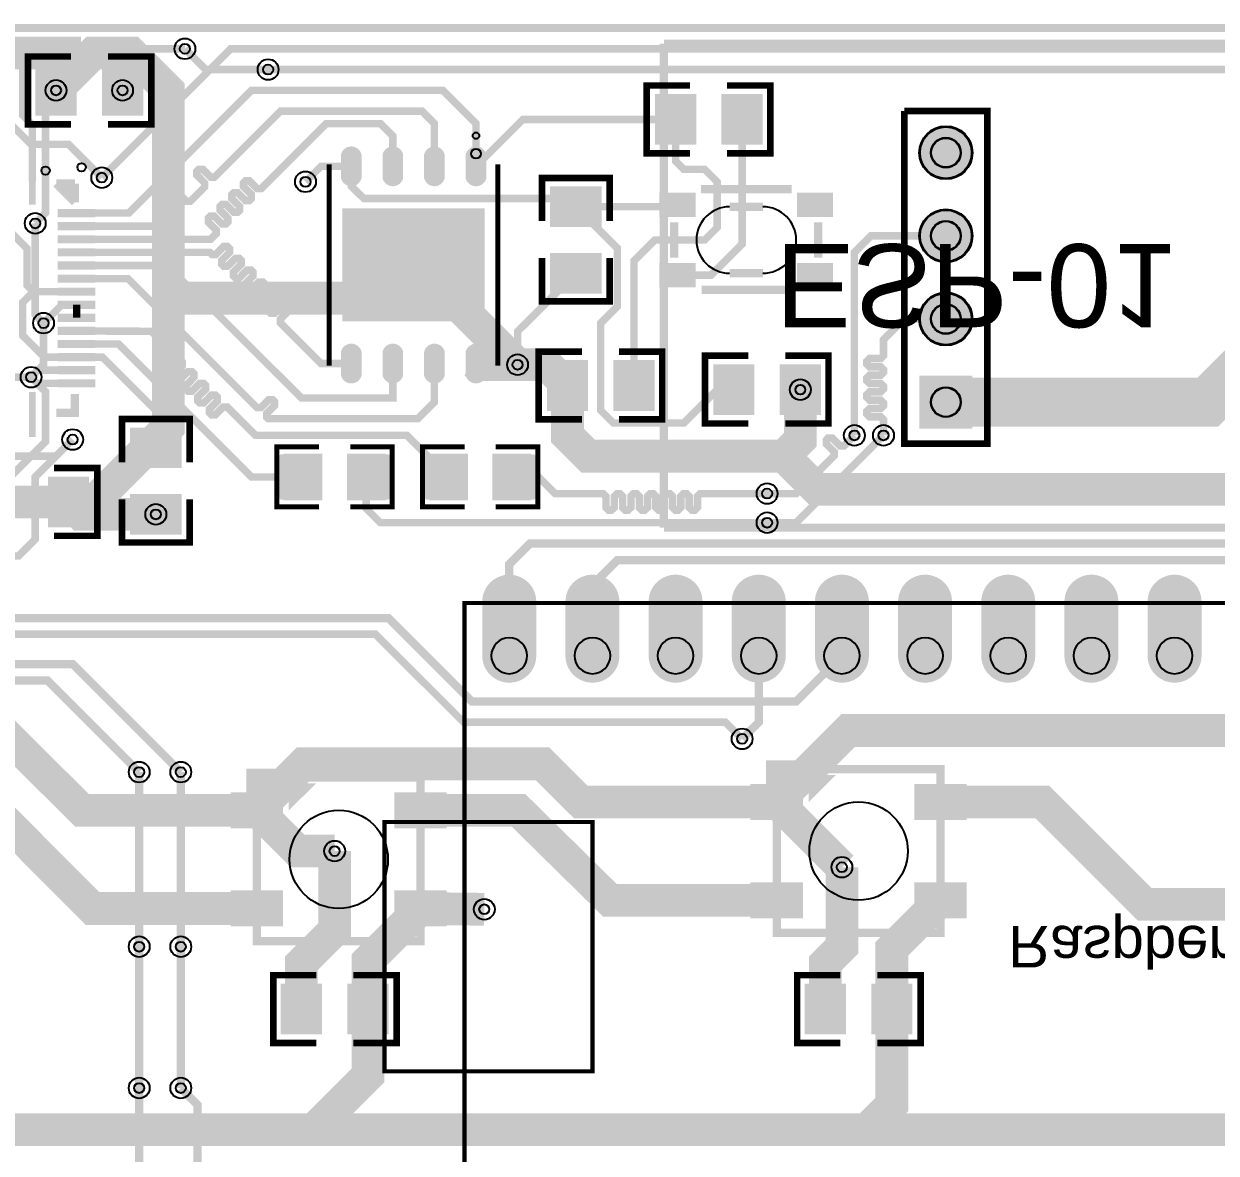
# Model space of a CAD drawing. Extents: x -5 to 8273, y -8273 to 5.
# Drawn here: x 4391 to 5825, y -1353 to 5 of the extents above; entities that cross this region are included whole.
import ezdxf

# ---------------------------------------------------------------- set-up
doc = ezdxf.new("R2010")
doc.units = 9
for name, color, linetype, true_color in [('BoardOutLine', 7, 'Continuous', 0xff00ff), ('BottomLayer', 7, 'Continuous', 0x0000ff), ('BottomSilkLayer', 7, 'Continuous', 0x66cc33), ('BottomSolderMaskLayer', 7, 'Continuous', 0xaa00ff), ('Document', 7, 'Continuous', 0xffffff), ('Hole', 7, 'Continuous', 0x222222), ('Multi-Layer', 7, 'Continuous', 0xc0c0c0), ('TopLayer', 7, 'Continuous', 0xff0000), ('TopPasteMaskLayer', 7, 'Continuous', 0x808080), ('TopSilkLayer', 7, 'Continuous', 0xffcc00), ('TopSolderMaskLayer', 7, 'Continuous', 0x800080)]:
    doc.layers.add(name, color=color, linetype=linetype, true_color=true_color)
doc.styles.get("Standard").update_dxf_attribs({"font": 'arial.ttf'})

msp = doc.modelspace()

# ---------------------------------------------------------------- hatches: boundary and pattern name
at = {"layer": 'BottomSolderMaskLayer'}
for points in [[(5468, -150, 1), (5532, -150, 1)], [(5468, -250, 1), (5532, -250, 1)], [(5468, -350, 1), (5532, -350, 1)], [(5468, -482), (5468, -418), (5532, -418), (5532, -482)]]:
    msp.add_hatch(color=256, dxfattribs=at).paths.add_polyline_path(points)
at = {"layer": 'Multi-Layer'}
for points in [[(5469, -150, 1), (5531, -150, 1)], [(5469, -250, 1), (5531, -250, 1)], [(5469, -350, 1), (5531, -350, 1)], [(5469, -481), (5469, -419), (5531, -419), (5531, -481)], [(4942.5, -755), (4942.8, -759.1), (4943.5, -763.1), (4944.8, -767), (4946.5, -770.7), (4948.7, -774.1), (4951.3, -777.2), (4954.3, -780), (4957.6, -782.4), (4961.2, -784.4), (4965, -785.9), (4968.9, -786.9), (4973, -787.4), (4977, -787.4), (4981.1, -786.9), (4985, -785.9), (4988.8, -784.4), (4992.4, -782.4), (4995.7, -780), (4998.7, -777.2), (5001.3, -774.1), (5003.5, -770.7), (5005.2, -767), (5006.5, -763.1), (5007.2, -759.1), (5007.5, -755), (5007.5, -690), (5007.2, -686), (5006.5, -682), (5005.2, -678.1), (5003.5, -674.4), (5001.3, -670.9), (4998.7, -667.8), (4995.7, -665), (4992.4, -662.6), (4988.8, -660.7), (4985, -659.2), (4981.1, -658.1), (4977, -657.6), (4973, -657.6), (4968.9, -658.1), (4965, -659.2), (4961.2, -660.7), (4957.6, -662.6), (4954.3, -665), (4951.3, -667.8), (4948.7, -670.9), (4946.5, -674.4), (4944.8, -678.1), (4943.5, -682), (4942.8, -686), (4942.5, -690)], [(5042.5, -755), (5042.8, -759.1), (5043.5, -763.1), (5044.8, -767), (5046.5, -770.7), (5048.7, -774.1), (5051.3, -777.2), (5054.3, -780), (5057.6, -782.4), (5061.2, -784.4), (5065, -785.9), (5068.9, -786.9), (5073, -787.4), (5077, -787.4), (5081.1, -786.9), (5085, -785.9), (5088.8, -784.4), (5092.4, -782.4), (5095.7, -780), (5098.7, -777.2), (5101.3, -774.1), (5103.5, -770.7), (5105.2, -767), (5106.5, -763.1), (5107.2, -759.1), (5107.5, -755), (5107.5, -690), (5107.2, -686), (5106.5, -682), (5105.2, -678.1), (5103.5, -674.4), (5101.3, -670.9), (5098.7, -667.8), (5095.7, -665), (5092.4, -662.6), (5088.8, -660.7), (5085, -659.2), (5081.1, -658.1), (5077, -657.6), (5073, -657.6), (5068.9, -658.1), (5065, -659.2), (5061.2, -660.7), (5057.6, -662.6), (5054.3, -665), (5051.3, -667.8), (5048.7, -670.9), (5046.5, -674.4), (5044.8, -678.1), (5043.5, -682), (5042.8, -686), (5042.5, -690)], [(5142.5, -755), (5142.8, -759.1), (5143.5, -763.1), (5144.8, -767), (5146.5, -770.7), (5148.7, -774.1), (5151.3, -777.2), (5154.3, -780), (5157.6, -782.4), (5161.2, -784.4), (5165, -785.9), (5168.9, -786.9), (5173, -787.4), (5177, -787.4), (5181.1, -786.9), (5185, -785.9), (5188.8, -784.4), (5192.4, -782.4), (5195.7, -780), (5198.7, -777.2), (5201.3, -774.1), (5203.5, -770.7), (5205.2, -767), (5206.5, -763.1), (5207.2, -759.1), (5207.5, -755), (5207.5, -690), (5207.2, -686), (5206.5, -682), (5205.2, -678.1), (5203.5, -674.4), (5201.3, -670.9), (5198.7, -667.8), (5195.7, -665), (5192.4, -662.6), (5188.8, -660.7), (5185, -659.2), (5181.1, -658.1), (5177, -657.6), (5173, -657.6), (5168.9, -658.1), (5165, -659.2), (5161.2, -660.7), (5157.6, -662.6), (5154.3, -665), (5151.3, -667.8), (5148.7, -670.9), (5146.5, -674.4), (5144.8, -678.1), (5143.5, -682), (5142.8, -686), (5142.5, -690)], [(5242.5, -755), (5242.8, -759.1), (5243.5, -763.1), (5244.8, -767), (5246.5, -770.7), (5248.7, -774.1), (5251.3, -777.2), (5254.3, -780), (5257.6, -782.4), (5261.2, -784.4), (5265, -785.9), (5268.9, -786.9), (5273, -787.4), (5277, -787.4), (5281.1, -786.9), (5285, -785.9), (5288.8, -784.4), (5292.4, -782.4), (5295.7, -780), (5298.7, -777.2), (5301.3, -774.1), (5303.5, -770.7), (5305.2, -767), (5306.5, -763.1), (5307.2, -759.1), (5307.5, -755), (5307.5, -690), (5307.2, -686), (5306.5, -682), (5305.2, -678.1), (5303.5, -674.4), (5301.3, -670.9), (5298.7, -667.8), (5295.7, -665), (5292.4, -662.6), (5288.8, -660.7), (5285, -659.2), (5281.1, -658.1), (5277, -657.6), (5273, -657.6), (5268.9, -658.1), (5265, -659.2), (5261.2, -660.7), (5257.6, -662.6), (5254.3, -665), (5251.3, -667.8), (5248.7, -670.9), (5246.5, -674.4), (5244.8, -678.1), (5243.5, -682), (5242.8, -686), (5242.5, -690)], [(5342.5, -755), (5342.8, -759.1), (5343.5, -763.1), (5344.8, -767), (5346.5, -770.7), (5348.7, -774.1), (5351.3, -777.2), (5354.3, -780), (5357.6, -782.4), (5361.2, -784.4), (5365, -785.9), (5368.9, -786.9), (5373, -787.4), (5377, -787.4), (5381.1, -786.9), (5385, -785.9), (5388.8, -784.4), (5392.4, -782.4), (5395.7, -780), (5398.7, -777.2), (5401.3, -774.1), (5403.5, -770.7), (5405.2, -767), (5406.5, -763.1), (5407.2, -759.1), (5407.5, -755), (5407.5, -690), (5407.2, -686), (5406.5, -682), (5405.2, -678.1), (5403.5, -674.4), (5401.3, -670.9), (5398.7, -667.8), (5395.7, -665), (5392.4, -662.6), (5388.8, -660.7), (5385, -659.2), (5381.1, -658.1), (5377, -657.6), (5373, -657.6), (5368.9, -658.1), (5365, -659.2), (5361.2, -660.7), (5357.6, -662.6), (5354.3, -665), (5351.3, -667.8), (5348.7, -670.9), (5346.5, -674.4), (5344.8, -678.1), (5343.5, -682), (5342.8, -686), (5342.5, -690)], [(5442.5, -755), (5442.8, -759.1), (5443.5, -763.1), (5444.8, -767), (5446.5, -770.7), (5448.7, -774.1), (5451.3, -777.2), (5454.3, -780), (5457.6, -782.4), (5461.2, -784.4), (5465, -785.9), (5468.9, -786.9), (5473, -787.4), (5477, -787.4), (5481.1, -786.9), (5485, -785.9), (5488.8, -784.4), (5492.4, -782.4), (5495.7, -780), (5498.7, -777.2), (5501.3, -774.1), (5503.5, -770.7), (5505.2, -767), (5506.5, -763.1), (5507.2, -759.1), (5507.5, -755), (5507.5, -690), (5507.2, -686), (5506.5, -682), (5505.2, -678.1), (5503.5, -674.4), (5501.3, -670.9), (5498.7, -667.8), (5495.7, -665), (5492.4, -662.6), (5488.8, -660.7), (5485, -659.2), (5481.1, -658.1), (5477, -657.6), (5473, -657.6), (5468.9, -658.1), (5465, -659.2), (5461.2, -660.7), (5457.6, -662.6), (5454.3, -665), (5451.3, -667.8), (5448.7, -670.9), (5446.5, -674.4), (5444.8, -678.1), (5443.5, -682), (5442.8, -686), (5442.5, -690)], [(5542.5, -755), (5542.8, -759.1), (5543.5, -763.1), (5544.8, -767), (5546.5, -770.7), (5548.7, -774.1), (5551.3, -777.2), (5554.3, -780), (5557.6, -782.4), (5561.2, -784.4), (5565, -785.9), (5568.9, -786.9), (5573, -787.4), (5577, -787.4), (5581.1, -786.9), (5585, -785.9), (5588.8, -784.4), (5592.4, -782.4), (5595.7, -780), (5598.7, -777.2), (5601.3, -774.1), (5603.5, -770.7), (5605.2, -767), (5606.5, -763.1), (5607.2, -759.1), (5607.5, -755), (5607.5, -690), (5607.2, -686), (5606.5, -682), (5605.2, -678.1), (5603.5, -674.4), (5601.3, -670.9), (5598.7, -667.8), (5595.7, -665), (5592.4, -662.6), (5588.8, -660.7), (5585, -659.2), (5581.1, -658.1), (5577, -657.6), (5573, -657.6), (5568.9, -658.1), (5565, -659.2), (5561.2, -660.7), (5557.6, -662.6), (5554.3, -665), (5551.3, -667.8), (5548.7, -670.9), (5546.5, -674.4), (5544.8, -678.1), (5543.5, -682), (5542.8, -686), (5542.5, -690)], [(5642.5, -755), (5642.8, -759.1), (5643.5, -763.1), (5644.8, -767), (5646.5, -770.7), (5648.7, -774.1), (5651.3, -777.2), (5654.3, -780), (5657.6, -782.4), (5661.2, -784.4), (5665, -785.9), (5668.9, -786.9), (5673, -787.4), (5677, -787.4), (5681.1, -786.9), (5685, -785.9), (5688.8, -784.4), (5692.4, -782.4), (5695.7, -780), (5698.7, -777.2), (5701.3, -774.1), (5703.5, -770.7), (5705.2, -767), (5706.5, -763.1), (5707.2, -759.1), (5707.5, -755), (5707.5, -690), (5707.2, -686), (5706.5, -682), (5705.2, -678.1), (5703.5, -674.4), (5701.3, -670.9), (5698.7, -667.8), (5695.7, -665), (5692.4, -662.6), (5688.8, -660.7), (5685, -659.2), (5681.1, -658.1), (5677, -657.6), (5673, -657.6), (5668.9, -658.1), (5665, -659.2), (5661.2, -660.7), (5657.6, -662.6), (5654.3, -665), (5651.3, -667.8), (5648.7, -670.9), (5646.5, -674.4), (5644.8, -678.1), (5643.5, -682), (5642.8, -686), (5642.5, -690)], [(5742.5, -755), (5742.8, -759.1), (5743.5, -763.1), (5744.8, -767), (5746.5, -770.7), (5748.7, -774.1), (5751.3, -777.2), (5754.3, -780), (5757.6, -782.4), (5761.2, -784.4), (5765, -785.9), (5768.9, -786.9), (5773, -787.4), (5777, -787.4), (5781.1, -786.9), (5785, -785.9), (5788.8, -784.4), (5792.4, -782.4), (5795.7, -780), (5798.7, -777.2), (5801.3, -774.1), (5803.5, -770.7), (5805.2, -767), (5806.5, -763.1), (5807.2, -759.1), (5807.5, -755), (5807.5, -690), (5807.2, -686), (5806.5, -682), (5805.2, -678.1), (5803.5, -674.4), (5801.3, -670.9), (5798.7, -667.8), (5795.7, -665), (5792.4, -662.6), (5788.8, -660.7), (5785, -659.2), (5781.1, -658.1), (5777, -657.6), (5773, -657.6), (5768.9, -658.1), (5765, -659.2), (5761.2, -660.7), (5757.6, -662.6), (5754.3, -665), (5751.3, -667.8), (5748.7, -670.9), (5746.5, -674.4), (5744.8, -678.1), (5743.5, -682), (5742.8, -686), (5742.5, -690)]]:
    msp.add_hatch(color=256, dxfattribs=at).paths.add_polyline_path(points)
at = {"layer": 'TopLayer'}
for points in [[(4452.8, -103.5), (4407.2, -103.5), (4407.2, -46.5), (4452.8, -46.5)], [(4532.8, -103.5), (4487.2, -103.5), (4487.2, -46.5), (4532.8, -46.5)], [(5152.2, -81.5), (5197.8, -81.5), (5197.8, -138.5), (5152.2, -138.5)], [(5232.2, -81.5), (5277.8, -81.5), (5277.8, -138.5), (5232.2, -138.5)], [(4796.4, -180.1, -0.785398), (4773.6, -180.1), (4773.6, -152.7, -0.785398), (4796.4, -152.7)], [(4846.4, -180.1, -0.785398), (4823.6, -180.1), (4823.6, -152.7, -0.785398), (4846.4, -152.7)], [(4896.4, -180.1, -0.785398), (4873.6, -180.1), (4873.6, -152.7, -0.785398), (4896.4, -152.7)], [(4946.4, -180.1, -0.785398), (4923.6, -180.1), (4923.6, -152.7, -0.785398), (4946.4, -152.7)], [(4405.6, -163.6), (4405.6, -206.9), (4397.7, -206.9), (4397.7, -163.6)], [(4421.3, -163.6), (4421.3, -206.9), (4413.4, -206.9), (4413.4, -163.6)], [(5083.5, -192.2), (5083.5, -237.8), (5026.5, -237.8), (5026.5, -192.2)], [(5198, -226.5), (5156.7, -226.5), (5156.7, -198.9), (5198, -198.9)], [(5363.3, -226.5), (5322, -226.5), (5322, -198.9), (5363.3, -198.9)], [(4476.4, -226.6), (4433.1, -226.6), (4433.1, -218.7), (4476.4, -218.7)], [(4944.6, -218.1), (4944.6, -351.9), (4775.4, -351.9), (4775.4, -218.1)], [(4476.4, -242.3), (4433.1, -242.3), (4433.1, -234.4), (4476.4, -234.4)], [(4476.4, -258.1), (4433.1, -258.1), (4433.1, -250.2), (4476.4, -250.2)], [(4476.4, -273.8), (4433.1, -273.8), (4433.1, -265.9), (4476.4, -265.9)], [(5083.5, -272.2), (5083.5, -317.8), (5026.5, -317.8), (5026.5, -272.2)], [(4476.4, -289.6), (4433.1, -289.6), (4433.1, -281.7), (4476.4, -281.7)], [(5198, -311.1), (5156.7, -311.1), (5156.7, -283.5), (5198, -283.5)], [(5363.3, -311.1), (5322, -311.1), (5322, -283.5), (5363.3, -283.5)], [(4476.4, -305.3), (4433.1, -305.3), (4433.1, -297.4), (4476.4, -297.4)], [(4476.4, -321.1), (4433.1, -321.1), (4433.1, -313.2), (4476.4, -313.2)], [(4476.4, -336.8), (4433.1, -336.8), (4433.1, -328.9), (4476.4, -328.9)], [(4476.4, -352.6), (4433.1, -352.6), (4433.1, -344.7), (4476.4, -344.7)], [(4476.4, -368.3), (4433.1, -368.3), (4433.1, -360.4), (4476.4, -360.4)], [(4476.4, -384.1), (4433.1, -384.1), (4433.1, -376.2), (4476.4, -376.2)], [(4796.4, -417.3, -0.785398), (4773.6, -417.3), (4773.6, -389.9, -0.785398), (4796.4, -389.9)], [(4846.4, -417.3, -0.785398), (4823.6, -417.3), (4823.6, -389.9, -0.785398), (4846.4, -389.9)], [(4896.4, -417.3, -0.785398), (4873.6, -417.3), (4873.6, -389.9, -0.785398), (4896.4, -389.9)], [(4946.4, -417.3, -0.785398), (4923.6, -417.3), (4923.6, -389.9, -0.785398), (4946.4, -389.9)], [(4476.4, -399.8), (4433.1, -399.8), (4433.1, -391.9), (4476.4, -391.9)], [(4476.4, -415.5), (4433.1, -415.5), (4433.1, -407.7), (4476.4, -407.7)], [(5022.2, -401.5), (5067.8, -401.5), (5067.8, -458.5), (5022.2, -458.5)], [(5102.2, -401.5), (5147.8, -401.5), (5147.8, -458.5), (5102.2, -458.5)], [(5222.2, -406.5), (5267.8, -406.5), (5267.8, -463.5), (5222.2, -463.5)], [(5302.2, -406.5), (5347.8, -406.5), (5347.8, -463.5), (5302.2, -463.5)], [(4476.4, -431.3), (4433.1, -431.3), (4433.1, -423.4), (4476.4, -423.4)], [(4397.7, -486.4), (4397.7, -443.1), (4405.6, -443.1), (4405.6, -486.4)], [(4413.4, -486.4), (4413.4, -443.1), (4421.3, -443.1), (4421.3, -486.4)], [(4578.5, -482.2), (4578.5, -527.8), (4521.5, -527.8), (4521.5, -482.2)], [(4749.3, -567.1), (4749.3, -512.9), (4704.7, -512.9), (4704.7, -567.1)], [(4780.7, -567.1), (4780.7, -512.9), (4825.3, -512.9), (4825.3, -567.1)], [(4924.3, -567.1), (4924.3, -512.9), (4879.7, -512.9), (4879.7, -567.1)], [(4955.7, -567.1), (4955.7, -512.9), (5000.3, -512.9), (5000.3, -567.1)], [(4467.8, -598.5), (4422.2, -598.5), (4422.2, -541.5), (4467.8, -541.5)], [(4578.5, -562.2), (4578.5, -607.8), (4521.5, -607.8), (4521.5, -562.2)], [(5326.1, -950.6), (5267, -950.6), (5267, -911.3), (5326.1, -911.3)], [(5522.9, -950.6), (5463.9, -950.6), (5463.9, -911.3), (5522.9, -911.3)], [(4701.1, -960.6), (4642, -960.6), (4642, -921.3), (4701.1, -921.3)], [(4897.9, -960.6), (4838.9, -960.6), (4838.9, -921.3), (4897.9, -921.3)], [(5326.1, -1068.7), (5267, -1068.7), (5267, -1029.4), (5326.1, -1029.4)], [(5522.9, -1068.7), (5463.9, -1068.7), (5463.9, -1029.4), (5522.9, -1029.4)], [(4701.1, -1078.7), (4642, -1078.7), (4642, -1039.4), (4701.1, -1039.4)], [(4897.9, -1078.7), (4838.9, -1078.7), (4838.9, -1039.4), (4897.9, -1039.4)], [(4747.8, -1208.5), (4702.2, -1208.5), (4702.2, -1151.5), (4747.8, -1151.5)], [(4827.8, -1208.5), (4782.2, -1208.5), (4782.2, -1151.5), (4827.8, -1151.5)], [(5377.8, -1208.5), (5332.2, -1208.5), (5332.2, -1151.5), (5377.8, -1151.5)], [(5457.8, -1208.5), (5412.2, -1208.5), (5412.2, -1151.5), (5457.8, -1151.5)]]:
    msp.add_hatch(color=256, dxfattribs=at).paths.add_polyline_path(points)
at = {"layer": 'TopPasteMaskLayer'}
for points in [[(4452.8, -103.5), (4407.2, -103.5), (4407.2, -46.5), (4452.8, -46.5)], [(4532.8, -103.5), (4487.2, -103.5), (4487.2, -46.5), (4532.8, -46.5)], [(5152.2, -81.5), (5197.8, -81.5), (5197.8, -138.5), (5152.2, -138.5)], [(5232.2, -81.5), (5277.8, -81.5), (5277.8, -138.5), (5232.2, -138.5)], [(4796.4, -180.1, -0.785398), (4773.6, -180.1), (4773.6, -152.7, -0.785398), (4796.4, -152.7)], [(4846.4, -180.1, -0.785398), (4823.6, -180.1), (4823.6, -152.7, -0.785398), (4846.4, -152.7)], [(4896.4, -180.1, -0.785398), (4873.6, -180.1), (4873.6, -152.7, -0.785398), (4896.4, -152.7)], [(4946.4, -180.1, -0.785398), (4923.6, -180.1), (4923.6, -152.7, -0.785398), (4946.4, -152.7)], [(4405.6, -163.6), (4397.7, -163.6), (4397.7, -206.9), (4405.6, -206.9)], [(4421.3, -163.6), (4413.4, -163.6), (4413.4, -206.9), (4421.3, -206.9)], [(5083.5, -192.2), (5083.5, -237.8), (5026.5, -237.8), (5026.5, -192.2)], [(5198, -226.5), (5156.7, -226.5), (5156.7, -198.9), (5198, -198.9)], [(5363.3, -226.5), (5322, -226.5), (5322, -198.9), (5363.3, -198.9)], [(4433.1, -226.6), (4476.4, -226.6), (4476.4, -218.7), (4433.1, -218.7)], [(4944.6, -218.1), (4944.6, -351.9), (4775.4, -351.9), (4775.4, -218.1)], [(4433.1, -242.3), (4476.4, -242.3), (4476.4, -234.4), (4433.1, -234.4)], [(4433.1, -258.1), (4476.4, -258.1), (4476.4, -250.2), (4433.1, -250.2)], [(4433.1, -273.8), (4476.4, -273.8), (4476.4, -265.9), (4433.1, -265.9)], [(5083.5, -272.2), (5083.5, -317.8), (5026.5, -317.8), (5026.5, -272.2)], [(4476.4, -281.7), (4433.1, -281.7), (4433.1, -289.6), (4476.4, -289.6)], [(5198, -311.1), (5156.7, -311.1), (5156.7, -283.5), (5198, -283.5)], [(5363.3, -311.1), (5322, -311.1), (5322, -283.5), (5363.3, -283.5)], [(4433.1, -305.3), (4476.4, -305.3), (4476.4, -297.4), (4433.1, -297.4)], [(4433.1, -321.1), (4476.4, -321.1), (4476.4, -313.2), (4433.1, -313.2)], [(4433.1, -336.8), (4476.4, -336.8), (4476.4, -328.9), (4433.1, -328.9)], [(4433.1, -352.6), (4476.4, -352.6), (4476.4, -344.7), (4433.1, -344.7)], [(4433.1, -368.3), (4476.4, -368.3), (4476.4, -360.4), (4433.1, -360.4)], [(4433.1, -384.1), (4476.4, -384.1), (4476.4, -376.2), (4433.1, -376.2)], [(4796.4, -417.3, -0.785398), (4773.6, -417.3), (4773.6, -389.9, -0.785398), (4796.4, -389.9)], [(4846.4, -417.3, -0.785398), (4823.6, -417.3), (4823.6, -389.9, -0.785398), (4846.4, -389.9)], [(4896.4, -417.3, -0.785398), (4873.6, -417.3), (4873.6, -389.9, -0.785398), (4896.4, -389.9)], [(4946.4, -417.3, -0.785398), (4923.6, -417.3), (4923.6, -389.9, -0.785398), (4946.4, -389.9)], [(4433.1, -399.8), (4476.4, -399.8), (4476.4, -391.9), (4433.1, -391.9)], [(4476.4, -407.7), (4433.1, -407.7), (4433.1, -415.5), (4476.4, -415.5)], [(5022.2, -401.5), (5067.8, -401.5), (5067.8, -458.5), (5022.2, -458.5)], [(5102.2, -401.5), (5147.8, -401.5), (5147.8, -458.5), (5102.2, -458.5)], [(5222.2, -406.5), (5267.8, -406.5), (5267.8, -463.5), (5222.2, -463.5)], [(5302.2, -406.5), (5347.8, -406.5), (5347.8, -463.5), (5302.2, -463.5)], [(4476.4, -423.4), (4433.1, -423.4), (4433.1, -431.3), (4476.4, -431.3)], [(4397.7, -486.4), (4405.6, -486.4), (4405.6, -443.1), (4397.7, -443.1)], [(4413.4, -486.4), (4421.3, -486.4), (4421.3, -443.1), (4413.4, -443.1)], [(4578.5, -482.2), (4578.5, -527.8), (4521.5, -527.8), (4521.5, -482.2)], [(4698.1, -565.2), (4698.1, -514.8), (4700, -512.8), (4745.3, -512.8), (4747.3, -514.8), (4747.5, -530.9), (4729.8, -530.9), (4729.8, -548.7), (4747.1, -548.7), (4747.3, -565.2), (4745.3, -567.2), (4700, -567.2)], [(4782.7, -565.2), (4782.7, -548.7), (4800.2, -548.7), (4800.2, -530.9), (4782.9, -530.9), (4782.7, -514.8), (4784.7, -512.8), (4830, -512.8), (4831.9, -514.8), (4831.9, -565.2), (4830, -567.2), (4784.7, -567.2)], [(4873.1, -565.2), (4873.1, -514.8), (4875, -512.8), (4920.3, -512.8), (4922.3, -514.8), (4922.5, -530.9), (4904.8, -530.9), (4904.8, -548.7), (4922.1, -548.7), (4922.3, -565.2), (4920.3, -567.2), (4875, -567.2)], [(4957.7, -565.2), (4957.7, -548.7), (4975.2, -548.7), (4975.2, -530.9), (4957.9, -530.9), (4957.7, -514.8), (4959.7, -512.8), (5005, -512.8), (5006.9, -514.8), (5006.9, -565.2), (5005, -567.2), (4959.7, -567.2)], [(4467.8, -598.5), (4422.2, -598.5), (4422.2, -541.5), (4467.8, -541.5)], [(4578.5, -562.2), (4578.5, -607.8), (4521.5, -607.8), (4521.5, -562.2)], [(5326.1, -950.6), (5267, -950.6), (5267, -911.3), (5326.1, -911.3)], [(5522.9, -950.6), (5463.9, -950.6), (5463.9, -911.3), (5522.9, -911.3)], [(4701.1, -960.6), (4642, -960.6), (4642, -921.3), (4701.1, -921.3)], [(4897.9, -960.6), (4838.9, -960.6), (4838.9, -921.3), (4897.9, -921.3)], [(5326.1, -1068.7), (5267, -1068.7), (5267, -1029.4), (5326.1, -1029.4)], [(5522.9, -1068.7), (5463.9, -1068.7), (5463.9, -1029.4), (5522.9, -1029.4)], [(4701.1, -1078.7), (4642, -1078.7), (4642, -1039.4), (4701.1, -1039.4)], [(4897.9, -1078.7), (4838.9, -1078.7), (4838.9, -1039.4), (4897.9, -1039.4)], [(4747.8, -1208.5), (4702.2, -1208.5), (4702.2, -1151.5), (4747.8, -1151.5)], [(4827.8, -1208.5), (4782.2, -1208.5), (4782.2, -1151.5), (4827.8, -1151.5)], [(5377.8, -1208.5), (5332.2, -1208.5), (5332.2, -1151.5), (5377.8, -1151.5)], [(5457.8, -1208.5), (5412.2, -1208.5), (5412.2, -1151.5), (5457.8, -1151.5)]]:
    msp.add_hatch(color=256, dxfattribs=at).paths.add_polyline_path(points)
at = {"layer": 'TopSolderMaskLayer'}
for points in [[(4454.8, -105.5), (4405.2, -105.5), (4405.2, -44.5), (4454.8, -44.5)], [(4534.8, -105.5), (4485.2, -105.5), (4485.2, -44.5), (4534.8, -44.5)], [(5150.2, -79.5), (5199.8, -79.5), (5199.8, -140.5), (5150.2, -140.5)], [(5230.2, -79.5), (5279.8, -79.5), (5279.8, -140.5), (5230.2, -140.5)], [(5468, -150, 1), (5532, -150, 1)], [(4797.4, -180.6, -0.785398), (4772.6, -180.6), (4772.6, -152.2, -0.785398), (4797.4, -152.2)], [(4847.4, -180.6, -0.785398), (4822.6, -180.6), (4822.6, -152.2, -0.785398), (4847.4, -152.2)], [(4897.4, -180.6, -0.785398), (4872.6, -180.6), (4872.6, -152.2, -0.785398), (4897.4, -152.2)], [(4947.4, -180.6, -0.785398), (4922.6, -180.6), (4922.6, -152.2, -0.785398), (4947.4, -152.2)], [(4405.7, -158.2), (4405.7, -212.3), (4397.5, -212.3), (4397.5, -158.2)], [(4421.5, -158.2), (4421.5, -212.3), (4413.2, -212.3), (4413.2, -158.2)], [(5086, -190.6), (5086, -239.4), (5024, -239.4), (5024, -190.6)], [(5199, -227.5), (5155.6, -227.5), (5155.6, -197.9), (5199, -197.9)], [(5364.3, -227.5), (5321, -227.5), (5321, -197.9), (5364.3, -197.9)], [(4477.4, -227.6), (4432.1, -227.6), (4432.1, -217.7), (4477.4, -217.7)], [(4945.6, -217.1), (4945.6, -352.9), (4774.4, -352.9), (4774.4, -217.1)], [(5468, -250, 1), (5532, -250, 1)], [(4477.4, -243.3), (4432.1, -243.3), (4432.1, -233.5), (4477.4, -233.5)], [(4477.4, -259.1), (4432.1, -259.1), (4432.1, -249.2), (4477.4, -249.2)], [(4477.4, -274.8), (4432.1, -274.8), (4432.1, -265), (4477.4, -265)], [(5086, -270.6), (5086, -319.4), (5024, -319.4), (5024, -270.6)], [(4477.4, -290.6), (4432.1, -290.6), (4432.1, -280.7), (4477.4, -280.7)], [(5199, -312.1), (5155.6, -312.1), (5155.6, -282.5), (5199, -282.5)], [(5364.3, -312.1), (5321, -312.1), (5321, -282.5), (5364.3, -282.5)], [(4477.4, -306.3), (4432.1, -306.3), (4432.1, -296.5), (4477.4, -296.5)], [(4477.4, -322), (4432.1, -322), (4432.1, -312.2), (4477.4, -312.2)], [(4477.4, -337.8), (4432.1, -337.8), (4432.1, -327.9), (4477.4, -327.9)], [(5468, -350, 1), (5532, -350, 1)], [(4477.4, -353.5), (4432.1, -353.5), (4432.1, -343.7), (4477.4, -343.7)], [(4477.4, -369.3), (4432.1, -369.3), (4432.1, -359.4), (4477.4, -359.4)], [(4477.4, -385), (4432.1, -385), (4432.1, -375.2), (4477.4, -375.2)], [(4797.4, -417.8, -0.785398), (4772.6, -417.8), (4772.6, -389.4, -0.785398), (4797.4, -389.4)], [(4847.4, -417.8, -0.785398), (4822.6, -417.8), (4822.6, -389.4, -0.785398), (4847.4, -389.4)], [(4897.4, -417.8, -0.785398), (4872.6, -417.8), (4872.6, -389.4, -0.785398), (4897.4, -389.4)], [(4947.4, -417.8, -0.785398), (4922.6, -417.8), (4922.6, -389.4, -0.785398), (4947.4, -389.4)], [(4477.4, -400.8), (4432.1, -400.8), (4432.1, -390.9), (4477.4, -390.9)], [(5020.2, -399.5), (5069.8, -399.5), (5069.8, -460.5), (5020.2, -460.5)], [(5100.2, -399.5), (5149.8, -399.5), (5149.8, -460.5), (5100.2, -460.5)], [(4477.4, -416.5), (4432.1, -416.5), (4432.1, -406.7), (4477.4, -406.7)], [(5220.2, -404.5), (5269.8, -404.5), (5269.8, -465.5), (5220.2, -465.5)], [(5300.2, -404.5), (5349.8, -404.5), (5349.8, -465.5), (5300.2, -465.5)], [(4477.4, -432.3), (4432.1, -432.3), (4432.1, -422.4), (4477.4, -422.4)], [(5468, -482), (5468, -418), (5532, -418), (5532, -482)], [(4397.5, -491.8), (4397.5, -437.7), (4405.7, -437.7), (4405.7, -491.8)], [(4413.2, -491.8), (4413.2, -437.7), (4421.5, -437.7), (4421.5, -491.8)], [(4581, -480.6), (4581, -529.4), (4519, -529.4), (4519, -480.6)], [(4750.3, -568.1), (4750.3, -511.9), (4703.7, -511.9), (4703.7, -568.1)], [(4779.7, -568.1), (4779.7, -511.9), (4826.3, -511.9), (4826.3, -568.1)], [(4925.3, -568.1), (4925.3, -511.9), (4878.7, -511.9), (4878.7, -568.1)], [(4954.7, -568.1), (4954.7, -511.9), (5001.3, -511.9), (5001.3, -568.1)], [(4469.8, -600.5), (4420.2, -600.5), (4420.2, -539.5), (4469.8, -539.5)], [(4581, -560.6), (4581, -609.4), (4519, -609.4), (4519, -560.6)], [(5328.1, -952.6), (5265, -952.6), (5265, -909.3), (5328.1, -909.3)], [(5524.9, -952.6), (5461.9, -952.6), (5461.9, -909.3), (5524.9, -909.3)], [(4703.1, -962.6), (4640, -962.6), (4640, -919.3), (4703.1, -919.3)], [(4899.9, -962.6), (4836.9, -962.6), (4836.9, -919.3), (4899.9, -919.3)], [(5328.1, -1070.7), (5265, -1070.7), (5265, -1027.4), (5328.1, -1027.4)], [(5524.9, -1070.7), (5461.9, -1070.7), (5461.9, -1027.4), (5524.9, -1027.4)], [(4703.1, -1080.7), (4640, -1080.7), (4640, -1037.4), (4703.1, -1037.4)], [(4899.9, -1080.7), (4836.9, -1080.7), (4836.9, -1037.4), (4899.9, -1037.4)], [(4749.8, -1210.5), (4700.2, -1210.5), (4700.2, -1149.5), (4749.8, -1149.5)], [(4829.8, -1210.5), (4780.2, -1210.5), (4780.2, -1149.5), (4829.8, -1149.5)], [(5379.8, -1210.5), (5330.2, -1210.5), (5330.2, -1149.5), (5379.8, -1149.5)], [(5459.8, -1210.5), (5410.2, -1210.5), (5410.2, -1149.5), (5459.8, -1149.5)]]:
    msp.add_hatch(color=256, dxfattribs=at).paths.add_polyline_path(points)

# ---------------------------------------------------------------- linework, layer by layer
at = {"layer": 'BoardOutLine', "const_width": 10}
msp.add_lwpolyline([(0, 0), (8267.7, 0), (8267.7, -8267.7), (0, -8267.7), (0, 0)], close=True, dxfattribs=at)
at = {"layer": 'BottomLayer'}
for points, const_width in [([(4245, -570), (4475, -570), (4565, -480), (4565, -75), (4520, -30), (4475, -30), (4430, -75)], 39.4), ([(4460, -30), (4320, -30), (4275, -75)], 39.4), ([(5500, -450), (5815, -450), (5865, -400), (5865, -70), (5900, -35), (6225, -35), (6270, -80)], 59.1), ([(4685, -50), (4610, -50), (4585, -25)], 9), ([(4355, -95), (4400, -140), (4445, -140), (4485, -180)], 9), ([(4415, -355), (4405, -345), (4405, -235)], 9), ([(4985, -405), (4905, -325), (4581.3, -325), (4565, -308.7)], 39.4), ([(4400, -420), (4415, -405), (4415, -355)], 9), ([(5285, -560), (5320, -560), (5365.6, -514.4), (5365.6, -509.7), (5356.2, -500.3), (5356.2, -495.6), (5358.5, -493.2), (5363.2, -493.2), (5372.7, -502.6), (5377.4, -502.6), (5390, -490)], 9), ([(5285, -595), (5320, -595), (5425, -490)], 9), ([(4450, -495), (4430, -515), (4360, -515), (4355, -510)], 9), ([(5255, -855), (5275, -835), (5275, -755)], 10), ([(5255, -855), (5275, -835), (5275, -755)], 9), ([(4530, -1105), (4530, -895)], 10), ([(4580, -1105), (4580, -895)], 10), ([(4530, -1275), (4530, -1380)], 10), ([(4580, -1275), (4600, -1295), (4600, -1375)], 10)]:
    msp.add_lwpolyline(points, dxfattribs=dict(at, const_width=const_width))
at = {"layer": 'BottomSilkLayer'}
for points, const_width in [([(5161, -601), (5161, -19)], 10), ([(6145, -19), (5161, -19)], 10), ([(6145, -601), (5161, -601)], 10), ([(4931.7, -1518), (4921.1, -1518.4), (4921.1, -691.6), (6928.9, -691.6), (6928.9, -1518.4), (4921.1, -1518.4)], 5)]:
    msp.add_lwpolyline(points, dxfattribs=dict(at, const_width=const_width))
at = {"layer": 'BottomSilkLayer', "const_width": 5}
msp.add_lwpolyline([(4825, -955), (4825, -1255), (5075, -1255), (5075, -955), (4825, -955)], close=True, dxfattribs=at)
at = {"layer": 'BottomSolderMaskLayer'}
for centre, radius in [((5500, -150), 32), ((5500, -150), 18.1), ((5500, -250), 32), ((5500, -250), 18.1), ((5500, -350), 32), ((5500, -350), 18.1), ((5500, -450), 18.1)]:
    msp.add_circle(centre, radius, dxfattribs=at)
at = {"layer": 'Document'}
for centre, radius in [((4935, -151.1), 5.91), ((4417.4, -171.5), 5)]:
    msp.add_circle(centre, radius, dxfattribs=at)
at = {"layer": 'Hole'}
for centre in [(4585, -25), (4685, -50), (4430, -75), (4510, -75), (4485, -180), (4730, -185), (4405, -235), (4415, -355), (4985, -405), (4400, -420), (5325, -435), (5390, -490), (5425, -490), (4450, -495), (5285, -560), (4550, -585), (5285, -595), (5255, -855), (4530, -895), (4580, -895), (4765, -990), (5375, -1009.4), (4945, -1060), (4530, -1105), (4580, -1105), (4530, -1275), (4580, -1275)]:
    msp.add_circle(centre, 6, dxfattribs=at)
at = {"layer": 'Multi-Layer'}
for points in [[(4953.4, -755), (4953.4, -755)], [(4996.6, -755), (4996.6, -755)], [(5053.4, -755), (5053.4, -755)], [(5096.6, -755), (5096.6, -755)], [(5153.4, -755), (5153.4, -755)], [(5196.6, -755), (5196.6, -755)], [(5253.4, -755), (5253.4, -755)], [(5296.6, -755), (5296.6, -755)], [(5353.4, -755), (5353.4, -755)], [(5396.6, -755), (5396.6, -755)], [(5453.4, -755), (5453.4, -755)], [(5496.6, -755), (5496.6, -755)], [(5553.4, -755), (5553.4, -755)], [(5596.6, -755), (5596.6, -755)], [(5653.4, -755), (5653.4, -755)], [(5696.6, -755), (5696.6, -755)], [(5753.4, -755), (5753.4, -755)], [(5796.6, -755), (5796.6, -755)]]:
    msp.add_lwpolyline(points, close=True, dxfattribs=at)
for centre, radius in [((4585, -25), 12.5), ((4685, -50), 12.5), ((4430, -75), 12.5), ((4510, -75), 12.5), ((5500, -150), 31), ((5500, -150), 17.5), ((4485, -180), 12.5), ((4730, -185), 12.5), ((4405, -235), 12.5), ((5500, -250), 31), ((5500, -250), 17.5), ((5500, -350), 31), ((4415, -355), 12.5), ((5500, -350), 17.5), ((4985, -405), 12.5), ((4400, -420), 12.5), ((5325, -435), 12.5), ((5500, -450), 17.5), ((4450, -495), 12.5), ((5390, -490), 12.5), ((5425, -490), 12.5), ((5285, -560), 12.5), ((4550, -585), 12.5), ((5285, -595), 12.5), ((5255, -855), 12.5), ((4530, -895), 12.5), ((4580, -895), 12.5), ((4765, -990), 12.5), ((5375, -1009.4), 12.5), ((4945, -1060), 12.5), ((4530, -1105), 12.5), ((4580, -1105), 12.5), ((4530, -1275), 12.5), ((4580, -1275), 12.5)]:
    msp.add_circle(centre, radius, dxfattribs=at)
for centre, start, end in [((4975, -755), 360, 540), ((5075, -755), 360, 540), ((5175, -755), 360, 540), ((5275, -755), 360, 540), ((5375, -755), 360, 540), ((5475, -755), 360, 540), ((5575, -755), 360, 540), ((5675, -755), 360, 540), ((5775, -755), 360, 540), ((4975, -755), 540, 360), ((5075, -755), 540, 360), ((5175, -755), 540, 360), ((5275, -755), 540, 360), ((5375, -755), 540, 360), ((5475, -755), 540, 360), ((5575, -755), 540, 360), ((5675, -755), 540, 360), ((5775, -755), 540, 360)]:
    msp.add_arc(centre, 21.6, start, end, dxfattribs=at)
at = {"layer": 'TopLayer'}
for points, const_width in [([(4585, -25), (4400, -25), (4390, -35), (4390, -105), (4401.6, -116.6), (4401.6, -185.2)], 9), ([(4485, -180), (4640, -25), (6010, -25), (6070, -85), (6070, -160)], 9), ([(5970, -460), (5935, -460), (5900, -425), (5900, -100), (5850, -50), (4685, -50)], 9), ([(4417.4, -185.2), (4417.4, -87.6), (4430, -75), (4430, -75)], 9), ([(4935, -166.4), (4935, -115), (4895, -75), (4665, -75), (4517.4, -222.6), (4454.8, -222.6)], 9), ([(4885, -166.4), (4885, -115), (4870, -100), (4700, -100), (4620.6, -179.4), (4615.9, -179.4), (4606.5, -170), (4601.7, -170), (4599.4, -172.3), (4599.4, -177), (4608.8, -186.5), (4608.8, -191.2), (4591.6, -208.4), (4586.9, -208.4), (4577.5, -199), (4572.7, -199), (4570.4, -201.3), (4570.4, -206), (4579.8, -215.5), (4579.8, -220.2), (4561.6, -238.4), (4454.8, -238.4)], 9), ([(4454.8, -254.1), (4615.9, -254.1), (4622.5, -247.5), (4622.5, -242.8), (4613.1, -233.4), (4613.1, -228.7), (4615.4, -226.3), (4620.1, -226.3), (4629.6, -235.7), (4634.3, -235.7), (4636.6, -233.4), (4636.6, -228.7), (4627.2, -219.2), (4627.2, -214.5), (4629.6, -212.2), (4634.3, -212.2), (4643.7, -221.6), (4648.4, -221.6), (4650.8, -219.2), (4650.8, -214.5), (4641.3, -205.1), (4641.3, -200.4), (4643.7, -198), (4648.4, -198), (4657.8, -207.5), (4662.5, -207.5), (4664.9, -205.1), (4664.9, -200.4), (4655.5, -190.9), (4655.5, -186.2), (4657.8, -183.9), (4662.5, -183.9), (4672, -193.3), (4676.7, -193.3), (4755, -115), (4820, -115), (4835, -130), (4835, -166.4)], 9), ([(4935, -166.4), (4991.4, -110), (5175, -110)], 9), ([(5125, -430), (5125, -280), (5150, -255), (5210, -255), (5225, -240), (5225, -185), (5210, -170), (5185, -170), (5175, -160), (5175, -110)], 9), ([(5177.3, -297.3), (5217.7, -297.3), (5255, -260), (5255, -110)], 9), ([(4785, -166.4), (4748.6, -166.4), (4730, -185)], 9), ([(4785, -166.4), (4785, -190), (4800, -205), (5045, -205), (5055, -215)], 9), ([(4405, -235), (4417.4, -222.6), (4417.4, -185.2)], 9), ([(5177.3, -212.7), (5175, -215), (5055, -215)], 9), ([(5245, -435), (5225, -435), (5185, -475), (5100, -475), (5085, -460), (5085, -355), (5105, -335), (5105, -265), (5055, -215)], 9), ([(4220, -290), (4220, -260), (4240, -240), (4370, -240), (4395, -265), (4395, -309.2), (4402.9, -317.1)], 9), ([(5390, -490), (5390, -270), (5410, -250), (5500, -250)], 9), ([(4454.8, -269.9), (4614.9, -269.9), (4617.4, -272.4), (4622.1, -272.4), (4631.5, -262.9), (4636.2, -262.9), (4638.6, -265.3), (4638.6, -270), (4629.2, -279.4), (4629.2, -284.2), (4631.5, -286.5), (4636.2, -286.5), (4645.7, -277.1), (4650.4, -277.1), (4652.7, -279.4), (4652.7, -284.2), (4643.3, -293.6), (4643.3, -298.3), (4645.7, -300.7), (4650.4, -300.7), (4659.8, -291.2), (4664.5, -291.2), (4666.9, -293.6), (4666.9, -298.3), (4657.4, -307.7), (4657.4, -312.4), (4659.8, -314.8), (4664.5, -314.8), (4673.9, -305.4), (4678.7, -305.4), (4681, -307.7), (4681, -312.4), (4671.6, -321.9), (4671.6, -326.6), (4673.9, -328.9), (4678.7, -328.9), (4688.1, -319.5), (4692.8, -319.5), (4695.2, -321.9), (4695.2, -326.6), (4685.7, -336), (4685.7, -340.7), (4688.1, -343.1), (4692.8, -343.1), (4702.2, -333.6), (4706.9, -333.6), (4709.3, -336), (4709.3, -340.7), (4699.9, -350.1), (4699.9, -354.9), (4748.6, -403.6), (4785, -403.6)], 9), ([(4835, -403.6), (4835, -445), (4725, -445), (4605.9, -325.9), (4601.2, -325.9), (4591.8, -335.4), (4587.1, -335.4), (4584.7, -333), (4584.7, -328.3), (4594.2, -318.9), (4594.2, -314.2), (4591.8, -311.8), (4587.1, -311.8), (4577.7, -321.2), (4572.9, -321.2), (4570.6, -318.9), (4570.6, -314.2), (4580, -304.7), (4580, -300), (4577.7, -297.7), (4572.9, -297.7), (4563.5, -307.1), (4558.8, -307.1), (4556.4, -304.7), (4556.4, -300), (4565.9, -290.6), (4565.6, -285.6), (4454.8, -285.6)], 9), ([(4885, -403.6), (4885, -450), (4865, -470), (4685, -470), (4683.4, -468.4), (4683.4, -463.7), (4692.8, -454.2), (4692.8, -449.5), (4690.4, -447.2), (4685.7, -447.2), (4676.3, -456.6), (4671.6, -456.6), (4516.4, -301.4), (4454.8, -301.4)], 9), ([(5055, -295), (4985, -365), (4985, -405)], 9), ([(4454.8, -317.1), (4402.9, -317.1), (4390, -330), (4390, -370), (4415.9, -395.9), (4454.8, -395.9)], 9), ([(4454.8, -332.9), (4437.1, -332.9), (4415, -355)], 9), ([(4454.8, -348.6), (4454.8, -332.9)], 9), ([(5425, -490), (5425, -471), (5421.7, -467.6), (5408.3, -467.6), (5405, -464.3), (5405, -461), (5408.3, -457.6), (5421.7, -457.6), (5425, -454.3), (5425, -451), (5421.7, -447.6), (5408.3, -447.6), (5405, -444.3), (5405, -441), (5408.3, -437.6), (5421.7, -437.6), (5425, -434.3), (5425, -431), (5421.7, -427.6), (5408.3, -427.6), (5405, -424.3), (5405, -421), (5408.3, -417.6), (5421.7, -417.6), (5425, -414.3), (5425, -411), (5421.7, -407.6), (5408.3, -407.6), (5405, -404.3), (5405, -401), (5408.3, -397.6), (5421.7, -397.6), (5425, -394.3), (5425, -375), (5450, -350), (5500, -350)], 9), ([(4454.8, -364.4), (4544.8, -364.8), (4567.4, -387.4), (4567.4, -392.1), (4558, -401.6), (4558, -406.3), (4560.4, -408.6), (4565.1, -408.6), (4574.5, -399.2), (4579.2, -399.2), (4581.6, -401.6), (4581.6, -406.3), (4572.1, -415.7), (4572.1, -420.4), (4574.5, -422.8), (4579.2, -422.8), (4588.6, -413.3), (4593.3, -413.3), (4595.7, -415.7), (4595.7, -420.4), (4586.3, -429.9), (4586.3, -434.6), (4588.6, -436.9), (4593.3, -436.9), (4602.8, -427.5), (4607.5, -427.5), (4609.8, -429.9), (4609.8, -434.6), (4600.4, -444), (4600.4, -448.7), (4602.8, -451.1), (4607.5, -451.1), (4616.9, -441.6), (4621.6, -441.6), (4624, -444), (4624, -448.7), (4614.6, -458.1), (4614.6, -462.8), (4616.9, -465.2), (4621.6, -465.2), (4631.1, -455.8), (4635.8, -455.8), (4670, -490), (4852, -490), (4902, -540)], 9), ([(4454.8, -380.1), (4505.1, -380.1), (4665, -540), (4727, -540)], 9), ([(4935, -403.6), (4936.4, -405), (4985, -405)], 39.4), ([(4985, -405), (5020, -405), (5045, -430)], 39.4), ([(4454.8, -395.9), (4485.9, -395.9), (4550, -460), (4550, -505)], 9), ([(5045, -430), (5020, -405), (4985, -405)], 9), ([(4275.6, -464.8), (4275.6, -439.4), (4295, -420), (4400, -420)], 9), ([(4454.8, -411.6), (4408.4, -411.6), (4400, -420)], 9), ([(4400, -420), (4400, -420.3), (4417.4, -437.6)], 9), ([(4417.4, -464.8), (4417.4, -437.4), (4400, -420), (4407.4, -427.4), (4454.8, -427.4)], 9), ([(5325, -435), (5325, -495), (5305, -515), (5070, -515), (5045, -490), (5045, -430)], 39.4), ([(6070, -460), (6070, -515), (6030, -555), (5345, -555), (5305, -515)], 39.4), ([(4417.4, -464.8), (4417.4, -497.6), (4365, -550), (4365, -570)], 9), ([(3643, -585), (3790, -585), (3895, -690), (4040, -690), (4095, -635), (4385, -635), (4405, -615), (4405, -540), (4450, -495)], 9), ([(5285, -595), (4820, -595), (4803, -578), (4803, -540)], 9), ([(4978, -540), (5010, -540), (5030, -560), (5087.9, -560), (5091.3, -563.3), (5091.3, -576.7), (5094.6, -580), (5097.9, -580), (5101.3, -576.7), (5101.3, -563.3), (5104.6, -560), (5107.9, -560), (5111.3, -563.3), (5111.3, -576.7), (5114.6, -580), (5117.9, -580), (5121.3, -576.7), (5121.3, -563.3), (5124.6, -560), (5127.9, -560), (5131.3, -563.3), (5131.3, -576.7), (5134.6, -580), (5137.9, -580), (5141.3, -576.7), (5141.3, -563.3), (5144.6, -560), (5147.9, -560), (5151.3, -563.3), (5151.3, -576.7), (5154.6, -580), (5157.9, -580), (5161.3, -576.7), (5161.3, -563.3), (5164.6, -560), (5167.9, -560), (5171.3, -563.3), (5171.3, -576.7), (5174.6, -580), (5177.9, -580), (5181.3, -576.7), (5181.3, -563.3), (5184.6, -560), (5187.9, -560), (5191.3, -563.3), (5191.3, -576.7), (5194.6, -580), (5197.9, -580), (5201.3, -576.7), (5201.3, -563.3), (5204.6, -560), (5285, -560)], 9), ([(4445, -570), (4460, -585), (4550, -585)], 39.4), ([(4975, -755), (4975, -645), (5000, -620), (5870, -620), (5895, -595)], 10), ([(5075, -755), (5075, -670), (5105, -640), (5925, -640), (5965, -600)], 10), ([(2700, -680), (2730, -710), (4830, -710), (4930, -810), (5320, -810), (5375, -755)], 10), ([(2695, -725), (2699, -729), (4814, -729), (4920, -835), (5235, -835), (5255, -855)], 9), ([(2810, -755), (2810, -775), (2820, -785), (4420, -785), (4530, -895)], 10), ([(4580, -895), (4450, -765), (2860, -765), (2860, -755)], 10), ([(4671.6, -940.9), (4461, -940.9), (4365, -845), (4132.5, -845)], 39.4), ([(6067.5, -845), (5382.5, -845), (5296.6, -930.9)], 39.4), ([(5296.6, -930.9), (5061, -930.9), (5015, -885), (4727.5, -885), (4671.6, -940.9)], 39.4), ([(5375, -1009.4), (5375, -1009.4), (5296.6, -930.9)], 39.4), ([(5493.4, -930.9), (5616, -930.9), (5739.1, -1054.1), (5976.6, -1054.1)], 39.4), ([(4228.4, -945.9), (4361, -945.9), (4474, -1059.1), (4671.6, -1059.1)], 39.4), ([(4765, -990), (4720.6, -990), (4671.6, -940.9)], 39.4), ([(4868.4, -940.9), (4986, -940.9), (5096, -1049.1), (5296.6, -1049.1)], 39.4), ([(4725, -1180), (4725, -1125), (4765, -1085), (4765, -990)], 39.4), ([(5355, -1180), (5355, -1125), (5375, -1105), (5375, -1009.4)], 39.4), ([(5435, -1180), (5435, -1107.5), (5493.4, -1049.1)], 39.4), ([(4805, -1180), (4805, -1122.5), (4868.4, -1059.1)], 39.4), ([(4868.4, -1059.1), (4945, -1060)], 39.4), ([(4530, -1275), (4530, -1105)], 10), ([(4580, -1275), (4580, -1105)], 10), ([(4110, -1325), (4740, -1325), (4805, -1260), (4805, -1180)], 39.4), ([(5435, -1180), (5435, -1295), (5405, -1325), (4740, -1325)], 39.4), ([(5405, -1325), (6035, -1325), (6105, -1255), (6105, -1175)], 39.4)]:
    msp.add_lwpolyline(points, dxfattribs=dict(at, const_width=const_width))
at = {"layer": 'TopSilkLayer'}
for points, const_width in [([(4448.2, -34.3), (4396.2, -34.3), (4396.2, -115.8), (4448.2, -115.8)], 7.87), ([(4492.7, -34.3), (4544.7, -34.3), (4544.7, -115.8), (4492.7, -115.8)], 7.87), ([(5192.3, -150.7), (5140.3, -150.7), (5140.3, -69.2), (5192.3, -69.2)], 7.87), ([(5236.8, -150.7), (5288.8, -150.7), (5288.8, -69.2), (5236.8, -69.2)], 7.87), ([(5450, -100), (5550, -100), (5550, -500), (5450, -500), (5450, -425)], 8), ([(5450, -100), (5450, -425)], 7.99), ([(4758.6, -406.1), (4758.6, -163.9)], 6), ([(4961.4, -163.9), (4961.4, -406.1)], 6), ([(4430.4, -187.2), (4452.8, -209.6)], 10), ([(4430.4, -187.2), (4452.8, -187.2)], 10), ([(4452.8, -197.4), (4449, -197.4), (4438.8, -187.2)], 10), ([(4452.8, -187.2), (4452.8, -209.6)], 10), ([(5014.3, -232.3), (5014.3, -180.3), (5095.8, -180.3), (5095.8, -232.3)], 7.87), ([(5314.4, -194), (5205.6, -194)], 10), ([(5280, -215), (5240, -215)], 10), ([(5173.4, -276.4), (5173.4, -233.6)], 10), ([(5346.6, -276.4), (5346.6, -233.6)], 10), ([(5014.3, -276.8), (5014.3, -328.8), (5095.8, -328.8), (5095.8, -276.8)], 7.87), ([(5280, -295), (5240, -295)], 10), ([(5206.2, -315), (5313.8, -315)], 10), ([(5062.3, -470.7), (5010.3, -470.7), (5010.3, -389.2), (5062.3, -389.2)], 7.87), ([(5106.8, -470.7), (5158.8, -470.7), (5158.8, -389.2), (5106.8, -389.2)], 7.87), ([(5262.3, -475.7), (5210.3, -475.7), (5210.3, -394.2), (5262.3, -394.2)], 7.87), ([(5306.8, -475.7), (5358.8, -475.7), (5358.8, -394.2), (5306.8, -394.2)], 7.87), ([(4452.8, -440.4), (4452.8, -462.8), (4430.4, -462.8)], 10), ([(4509.3, -522.3), (4509.3, -470.3), (4590.8, -470.3), (4590.8, -522.3)], 7.87), ([(4746.3, -576.1), (4695.7, -576.1), (4695.7, -503.9), (4746.3, -503.9)], 6), ([(4783.7, -576.1), (4834.3, -576.1), (4834.3, -503.9), (4783.7, -503.9)], 6), ([(4921.3, -576.1), (4870.7, -576.1), (4870.7, -503.9), (4921.3, -503.9)], 6), ([(4958.7, -576.1), (5009.3, -576.1), (5009.3, -503.9), (4958.7, -503.9)], 6), ([(4427.7, -529.3), (4479.7, -529.3), (4479.7, -610.8), (4427.7, -610.8)], 7.87), ([(4509.3, -566.8), (4509.3, -618.8), (4590.8, -618.8), (4590.8, -566.8)], 7.87), ([(4743.2, -1139.3), (4691.2, -1139.3), (4691.2, -1220.8), (4743.2, -1220.8)], 7.87), ([(4787.7, -1139.3), (4839.7, -1139.3), (4839.7, -1220.8), (4787.7, -1220.8)], 7.87), ([(5373.2, -1139.3), (5321.2, -1139.3), (5321.2, -1220.8), (5373.2, -1220.8)], 7.87), ([(5417.7, -1139.3), (5469.7, -1139.3), (5469.7, -1220.8), (5417.7, -1220.8)], 7.87)]:
    msp.add_lwpolyline(points, dxfattribs=dict(at, const_width=const_width))
at = {"layer": 'TopSilkLayer', "const_width": 10}
for points in [[(5288.7, -915.2), (5288.7, -885.7), (5318.3, -885.7), (5288.7, -915.2)], [(5493.4, -1088.4), (5296.6, -1088.4), (5296.6, -891.6), (5493.4, -891.6), (5493.4, -1088.4)], [(4663.7, -925.2), (4663.7, -895.7), (4693.3, -895.7), (4663.7, -925.2)], [(4868.4, -1098.4), (4671.6, -1098.4), (4671.6, -901.6), (4868.4, -901.6), (4868.4, -1098.4)], [(5339.9, -919.1), (5339.9, -903.4), (5355.7, -903.4), (5339.9, -919.1)], [(4714.9, -929.1), (4714.9, -913.4), (4730.7, -913.4), (4714.9, -929.1)]]:
    msp.add_lwpolyline(points, close=True, dxfattribs=at)
at = {"layer": 'TopSilkLayer'}
for centre, radius in [((4935, -129.5), 3.94), ((4460.7, -167.5), 5), ((5395, -990), 59.1), ((4770, -1000), 59.1)]:
    msp.add_circle(centre, radius, dxfattribs=at)
for centre, start, end in [((5240, -255), 90, 270), ((5280, -255), 270, 90)]:
    msp.add_arc(centre, 40, start, end, dxfattribs=at)
at = {"layer": 'TopSolderMaskLayer'}
for centre, radius in [((5500, -150), 32), ((5500, -150), 18.1), ((5500, -250), 32), ((5500, -250), 18.1), ((5500, -350), 32), ((5500, -350), 18.1), ((5500, -450), 18.1)]:
    msp.add_circle(centre, radius, dxfattribs=at)

# ---------------------------------------------------------------- texts
at = {"layer": 'BottomSilkLayer', "text_generation_flag": 2}
for s, height, p in [('ESP-01', 100, (5295, -260)), ('Raspberry Pi Pico', 50, (5575, -1080))]:
    msp.add_text(s, height=height, rotation=180, dxfattribs=at).set_placement(p)

doc.saveas('drawing.dxf')
